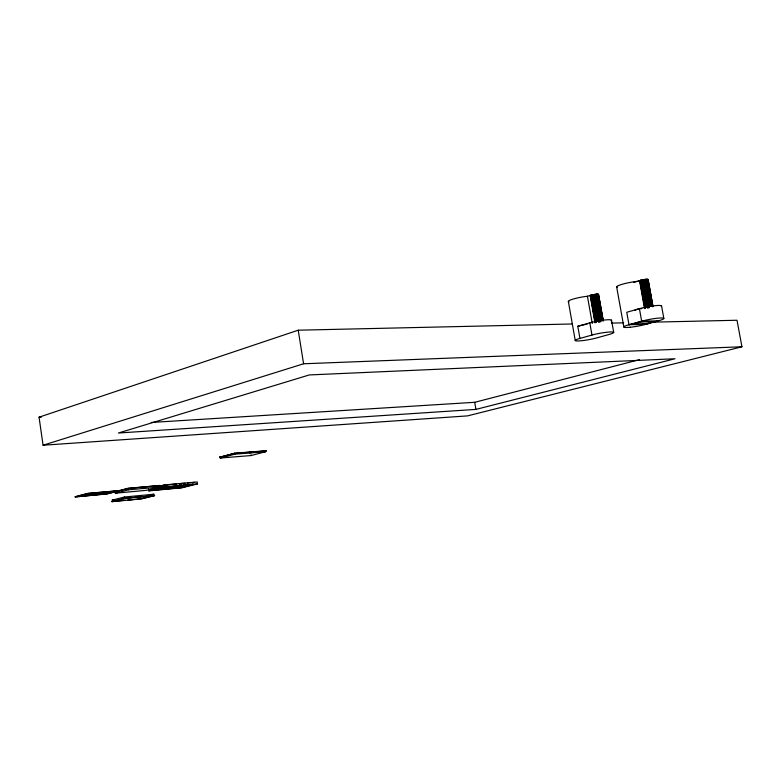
<?xml version="1.0" encoding="UTF-8"?>
<svg xmlns="http://www.w3.org/2000/svg" width="781" height="781" viewBox="0 0 781 781"><rect width="100%" height="100%" fill="white"/><g stroke="black" fill="none" stroke-linecap="round" stroke-linejoin="round"><path stroke-width="1.17" d="M80.58 496.033L89.014 493.651L80.58 496.033L106.206 493.67L114.631 491.474L106.196 493.416L81.224 495.71M598.344 294.798C596.528 293.1 590.006 295.735 587.039 296.302A13.355 1.855 -10.4 0 0 572.727 299.191A13.355 1.855 -10.4 0 0 569.027 301.866M647.703 280.018C646.541 277.636 636.242 282.009 633.723 282.331M249.608 453.019L249.539 452.189L251.131 451.926L266.145 450.735L261.508 452.131M251.091 451.945L251.033 452.892L265.696 451.721L265.589 450.998M180.04 483.605L184.97 483.273M650.466 322.211L737 320.249L741.95 346.774L467.575 415.882L43.072 445.229L39.05 417.191L298.225 330.197L572.463 323.978M144.436 486.846L159.519 485.47L157.293 486.124M249.627 453.009L234.827 454.171L220.301 458.027L220.183 457.305L234.71 453.439M143.079 488.506L142.933 487.1L144.309 486.963M124.628 498.346L111.956 501.675L141.849 498.805L154.57 495.613L124.54 498.317M43.072 445.229L303.584 363.78L741.95 346.774M579.951 338.417L591.969 335.059A13.492 1.591 -10.2 0 1 610.713 331.945A13.492 1.591 -10.2 0 1 608.789 334.571L596.772 337.9A13.384 1.572 -10.2 0 1 578.272 340.965A13.384 1.572 -10.2 0 1 579.951 338.417L577.803 326.282L589.801 322.846A13.482 1.679 -10.3 0 1 605.441 319.927A13.482 1.679 -10.3 0 1 611.084 320.796M641.806 308.632L639.405 308.661L626.752 312.283L628.988 324.73L645.799 324.33L658.461 320.825L641.67 321.196L628.988 324.73M179.093 485.391L179.767 485.391M223.229 457.11L219.578 457.236L234.622 453.224L249.871 452.023M219.607 457.402L234.651 453.4L249.891 452.189M75.201 496.706L87.902 493.328L119.971 490.605L87.931 493.533L75.23 496.901L107.114 493.758L119.942 490.4M220.301 458.027L251.082 455.548L265.696 451.721M143.196 486.953L127.928 488.34L114.622 491.903M75.23 496.901L107.143 493.953L128.035 488.447L128.24 489.843L115.383 493.192L115.178 491.805M151.192 422.462L474.711 402.303L639.424 359.68M156.62 486.251L159.519 485.47M158.465 486.387L163.99 484.972L197.232 481.955L197.525 483.888L181.934 487.822L148.829 490.888L148.536 488.945M160.046 486.26L168.022 484.806M158.973 485.636L159.187 487.022L146.203 490.351L115.383 493.192M112.464 501.441L112.269 500.123L124.433 497.019L153.818 494.236L154.013 495.544M159.373 487.979L163.717 486.866M148.829 490.888L164.283 486.934L197.525 483.888M179.884 483.634L178.956 483.81M111.956 501.675L124.56 498.463L154.57 495.613M475.912 409.4L674.979 358.762L309.296 374.939L118.39 433.025L475.912 409.4L474.711 402.303M162.116 487.51L181.299 485.753L185.702 484.64M192.292 482.961L194.498 482.404L187.352 483.058M190.086 484.806L181.329 487.022L181.417 487.598L152.949 490.234L164.898 487.178L193.454 484.562L181.417 487.598M151.592 494.803L153.818 494.236M127.606 500.172L141.83 498.659L154.54 495.466M143.079 488.555L159.187 487.022M250.994 452.902L249.608 453.078M180.177 484.337L181.046 484.249M180.294 485.118L181.163 485.03M112.269 500.123L114.612 499.899M111.937 501.529L125.38 500.201M128.24 489.843L143.138 488.486M167.183 486.378L169.565 486.153M175.51 485.616L177.892 485.391M183.847 484.855L186.22 484.63M88.936 493.826L114.631 491.474M166.275 487.315L168.637 487.09M154.052 489.541L181.504 487.09L181.299 485.753M127.947 488.418L143.216 487.032M159.529 485.548L144.29 486.973L144.495 488.359M170.443 484.591L176.477 484.044M219.578 457.236L223.2 456.944M250.935 452.16L266.175 450.901M39.05 417.191L41.481 417.054M611.464 323.1L623.648 322.826M598.51 294.339L603.274 320.6M648.093 279.461L653.023 306.464M661.566 305.967L663.84 318.463M648.015 279.422L652.896 306.582M647.791 279.373L652.809 306.64M647.654 279.354L652.691 306.699M647.498 279.334L652.369 306.152M647.322 279.325L652.194 306.152M647.127 279.325L651.998 306.152M646.912 279.325L651.784 306.152M646.688 279.334L651.559 306.162M646.443 279.344L651.315 306.172M646.18 279.354L651.051 306.191M645.916 279.373L650.778 306.211M645.623 279.403L650.495 306.24M645.331 279.432L650.202 306.279M645.028 279.471L649.899 306.308M644.715 279.51L649.577 306.347M644.393 279.549L649.47 307.558M644.061 279.598L649.138 307.607M643.729 279.647L648.806 307.665M643.388 279.705L648.464 307.714M643.056 279.764L648.132 307.773M642.714 279.832L647.791 307.841M642.372 279.891L647.449 307.899M642.031 279.959L646.893 306.806M641.699 280.037L646.561 306.874M641.367 280.106L646.229 306.943M641.035 280.184L645.897 307.021M640.723 280.262L645.584 307.089M640.41 280.34L645.477 308.329M640.108 280.418L645.174 308.407M639.815 280.496L644.881 308.485M639.541 280.574L644.52 308.583M639.405 308.661L641.67 321.196M616.668 286.978L623.863 327.054M611.523 320.181L613.7 332.355M598.431 294.31L603.166 320.698M598.324 294.291L602.991 320.815M598.061 294.252L602.864 320.874M597.895 294.232L602.551 320.317M597.719 294.232L602.376 320.317M597.524 294.222L602.18 320.317M597.309 294.232L601.966 320.317M597.084 294.232L601.741 320.327M596.84 294.252L601.497 320.347M596.586 294.261L601.243 320.366M596.313 294.281L600.97 320.386M596.04 294.31L600.901 321.606M595.747 294.339L600.609 321.635M595.444 294.378L600.316 321.665M595.142 294.417L600.003 321.713M594.829 294.457L599.691 321.752M594.507 294.505L599.369 321.801M594.175 294.554L599.047 321.85M593.853 294.613L598.715 321.909M593.521 294.662L598.383 321.957M593.189 294.73L597.846 320.835M592.867 294.788L597.514 320.893M592.535 294.857L597.182 320.962M592.213 294.925L596.86 321.03M591.891 294.993L596.538 321.098M591.578 295.062L596.225 321.167M591.276 295.14L596.128 322.426M590.983 295.218L595.835 322.494M590.69 295.286L595.542 322.563M590.416 295.364L595.268 322.641M590.153 295.443L594.917 322.738M587.429 296.263L592.271 323.49M589.801 322.846L591.969 335.059M568.343 301.407L575.236 340.487M298.225 330.197L303.584 363.78M250.965 454.835L251.082 455.548M234.622 453.224L234.827 454.171M163.99 484.972L164.283 486.934M124.433 497.019L124.56 498.463M636.476 309.608A13.931 1.767 -10.6 0 1 653.307 305.879A13.931 1.767 -10.6 0 1 661.224 306.474M634.68 310.447A13.931 1.767 -10.6 0 1 636.017 309.793M617.254 287.349A13.794 1.943 -10.7 0 1 622.818 284.089A13.794 1.943 -10.7 0 1 639.122 281.238M577.803 326.282A13.375 1.66 -10.3 0 1 584.569 324.691M585.408 324.535A13.365 1.66 -10.3 0 1 587.058 324.242M630.267 327.239A13.833 1.65 -10.4 0 0 651.051 322.114A13.833 1.65 -10.4 0 0 631.038 324.193A13.833 1.65 -10.4 0 0 630.267 327.239M642.802 323.764A13.951 1.669 -10.5 0 0 663.84 318.57A13.951 1.669 -10.5 0 0 643.749 320.649A13.951 1.669 -10.5 0 0 642.802 323.764"/></g></svg>
